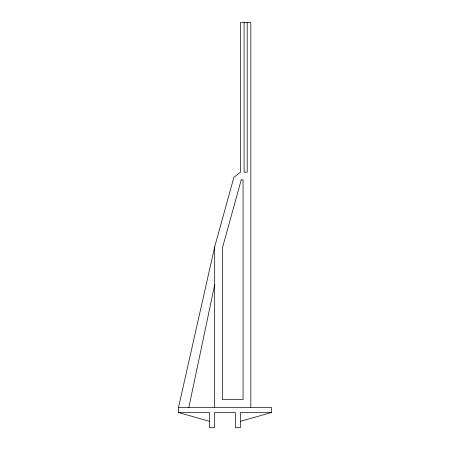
<?xml version="1.0" encoding="UTF-8"?>
<svg xmlns="http://www.w3.org/2000/svg" width="450" height="450" viewBox="0 0 450 450"><rect width="100%" height="100%" fill="white"/><g stroke="black" fill="none" stroke-linecap="round" stroke-linejoin="round"><path stroke-width="0.67" d="M188.859 407.363L214.672 284.754M209.509 421.307L178.532 412.526L178.532 407.363L214.672 246.915L233.899 177.345L240.491 172.181L240.491 22.5L250.813 22.5L250.813 407.363M240.491 421.307L271.468 412.526L271.468 407.363L178.532 407.363M178.532 412.526L209.509 412.526L209.509 427.5L214.672 427.5L214.672 412.526L235.328 412.526L235.328 427.5L240.491 427.5L240.491 412.526L271.468 412.526M247.202 22.5L247.202 172.181L244.102 172.181L244.102 22.5M214.672 246.915L214.672 407.363M241.222 179.927L222.418 247.967L222.418 399.617L243.073 399.617L243.073 179.927L241.222 179.927"/></g></svg>
